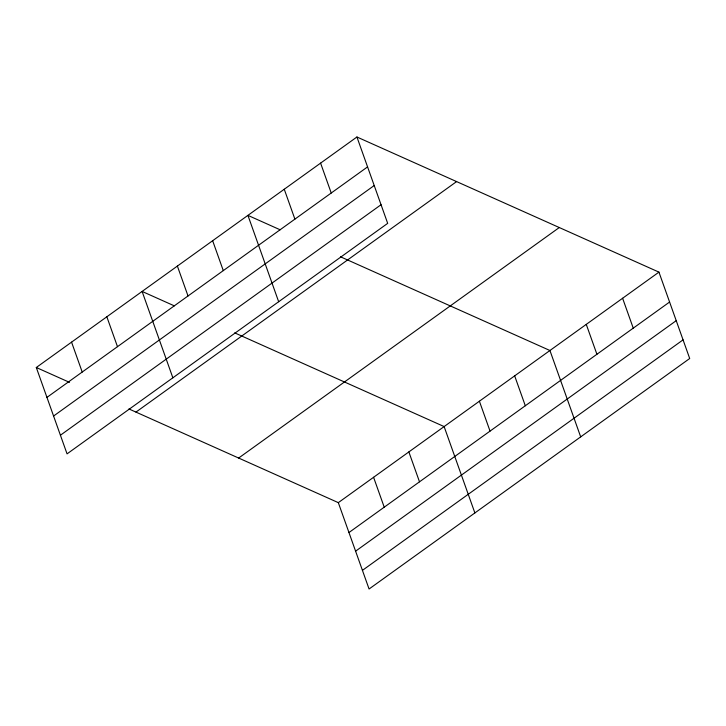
<?xml version="1.0" encoding="UTF-8"?>
<svg xmlns="http://www.w3.org/2000/svg" width="726" height="726" viewBox="0 0 726 726"><rect width="100%" height="100%" fill="white"/><g stroke="black" fill="none" stroke-linecap="round" stroke-linejoin="round"><path stroke-width="1.09" d="M356.929 136.996L387.684 223.354L67.055 453.868L36.3 367.501L356.929 136.996L658.945 272.132L689.7 358.499L369.071 589.004L338.316 502.646L128.919 408.947M46.945 397.394L367.574 166.889M53.579 416.034L374.217 185.52M60.412 435.228L381.05 204.723M135.962 412.096L456.6 181.591M238.654 458.042L559.283 227.537M338.316 502.646L658.945 272.132M348.961 532.539L669.59 302.025M355.595 551.17L676.224 320.665M362.428 570.373L683.066 339.859M280.136 229.788L247.92 215.368L278.666 301.735M340.539 256.813L549.936 350.504L580.682 436.87M174.322 305.855L142.105 291.435L172.861 377.801M234.725 332.88L444.121 426.57L474.877 512.937M36.3 367.501L69.524 382.366M622.609 298.259L633.253 328.152M586.272 324.386L596.917 354.279M514.661 375.859L525.306 405.752M479.396 401.215L490.041 431.108M320.593 163.123L331.238 193.016M408.856 451.926L419.501 481.819M284.256 189.241L294.901 219.134M373.581 477.281L384.226 507.175M212.645 240.723L223.29 270.616M177.38 266.079L188.025 295.972M106.84 316.79L117.485 346.683M71.565 342.146L82.21 372.039"/></g></svg>
